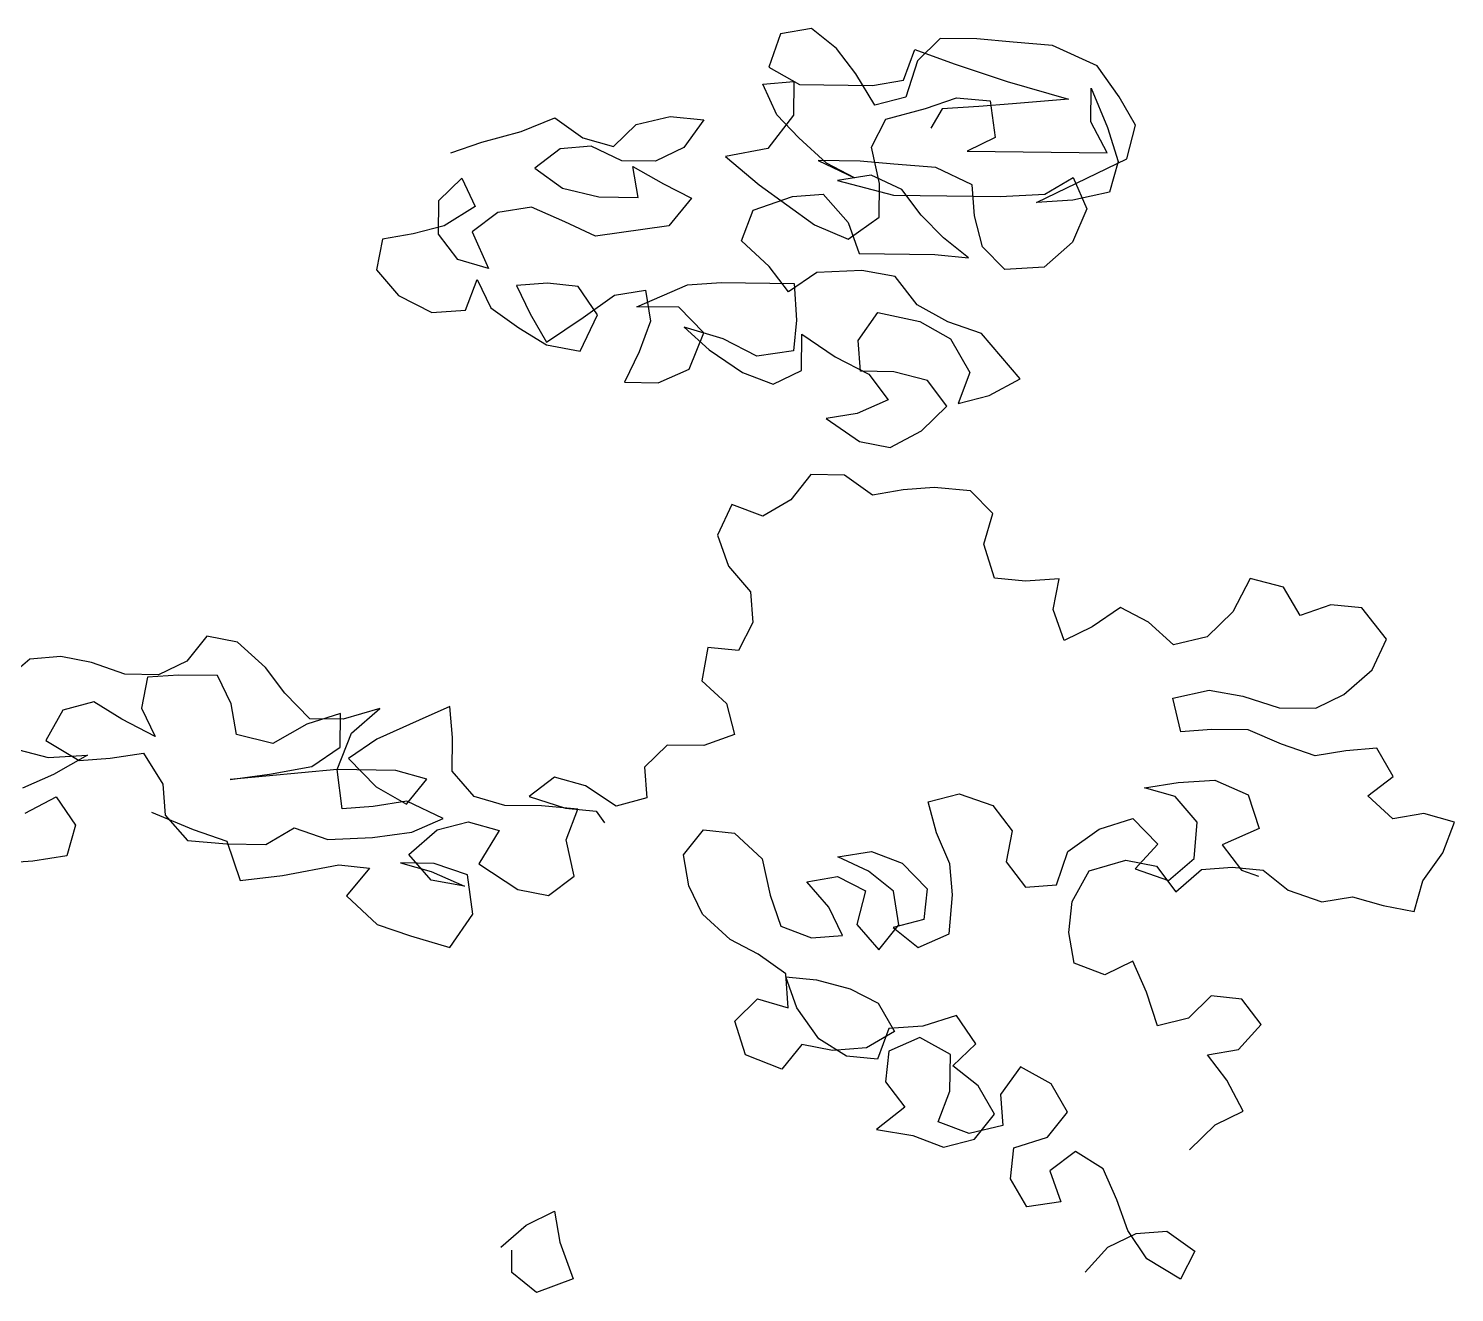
# Model space of a CAD drawing. Header units: millimetres. Extents: x 233857 to 235003, y 252930 to 253232.
# Drawn here: x 234572.31 to 234582.78, y 253166.94 to 253176.22 of the extents above; entities that cross this region are included whole.
import ezdxf

# ---------------------------------------------------------------- set-up
doc = ezdxf.new("R2010")
doc.units = ezdxf.units.MM
doc.layers.add('1DIVERS', color=7, linetype='CONTINUOUS')

msp = doc.modelspace()

# ---------------------------------------------------------------- linework, layer by layer
at = {"layer": '1DIVERS', "color": 104}
for points in [[(234575.409, 253175.31), (234575.637, 253175.389), (234575.926, 253175.468), (234576.174, 253175.568), (234576.378, 253175.421), (234576.604, 253175.357), (234576.771, 253175.519), (234577.019, 253175.578), (234577.266, 253175.554), (234577.119, 253175.35), (234576.912, 253175.25), (234576.665, 253175.253), (234576.439, 253175.359), (234576.213, 253175.341), (234576.025, 253175.199), (234576.23, 253175.052), (234576.496, 253174.987), (234576.785, 253174.984), (234576.746, 253175.211), (234576.971, 253175.084), (234577.176, 253174.979), (234577.009, 253174.775), (234576.472, 253174.699), (234576.247, 253174.805), (234576.001, 253174.911), (234575.754, 253174.873), (234575.566, 253174.731), (234575.687, 253174.462), (234575.461, 253174.527), (234575.319, 253174.714), (234575.322, 253174.961), (234575.489, 253175.124), (234575.589, 253174.916), (234575.361, 253174.775), (234575.134, 253174.716), (234574.907, 253174.678), (234574.863, 253174.452), (234575.025, 253174.264), (234575.271, 253174.138), (234575.518, 253174.155), (234575.603, 253174.381), (234575.704, 253174.173), (234575.908, 253174.027), (234576.112, 253173.901), (234576.359, 253173.856), (234576.486, 253174.122), (234576.344, 253174.33), (234576.118, 253174.354), (234575.891, 253174.336), (234575.991, 253174.129), (234576.112, 253173.921), (234576.382, 253174.103), (234576.611, 253174.265), (234576.838, 253174.303), (234576.876, 253174.076), (234576.791, 253173.851), (234576.685, 253173.626), (234576.932, 253173.622), (234577.16, 253173.723), (234577.267, 253173.989), (234577.084, 253174.177), (234576.775, 253174.181), (234577.147, 253174.341), (234577.395, 253174.358), (234577.93, 253174.351), (234577.947, 253174.083), (234577.924, 253173.857), (234577.656, 253173.819), (234577.41, 253173.946), (234577.123, 253174.032), (234577.306, 253173.865), (234577.551, 253173.697), (234577.777, 253173.612), (234577.984, 253173.712), (234577.987, 253173.98), (234578.232, 253173.812), (234578.478, 253173.685), (234578.62, 253173.498), (234578.392, 253173.398), (234578.165, 253173.36), (234578.41, 253173.192), (234578.636, 253173.148), (234578.864, 253173.269), (234579.052, 253173.452), (234578.91, 253173.639), (234578.663, 253173.704), (234578.416, 253173.707), (234578.399, 253173.933), (234578.545, 253174.138), (234578.853, 253174.072), (234579.078, 253173.945), (234579.219, 253173.697), (234579.134, 253173.471), (234579.361, 253173.53), (234579.59, 253173.651), (234579.305, 253173.984), (234579.059, 253174.069), (234578.834, 253174.196), (234578.672, 253174.404), (234578.426, 253174.448), (234578.096, 253174.432), (234577.888, 253174.29), (234577.746, 253174.477), (234577.543, 253174.665), (234577.628, 253174.891), (234577.918, 253174.99), (234578.144, 253175.008), (234578.327, 253174.799), (234578.407, 253174.572), (234578.963, 253174.565), (234579.209, 253174.541), (234579.026, 253174.688), (234578.863, 253174.854), (234578.721, 253175.042), (234578.496, 253175.147), (234578.249, 253175.109), (234578.659, 253175.001), (234579.442, 253174.991), (234579.771, 253175.008), (234579.979, 253175.129), (234580.079, 253174.901), (234579.973, 253174.655), (234579.765, 253174.472), (234579.476, 253174.455), (234579.313, 253174.622), (234579.255, 253174.849), (234579.237, 253175.076), (234578.971, 253175.203), (234578.662, 253175.228), (234578.415, 253175.251), (234578.106, 253175.255), (234578.372, 253175.128), (234578.168, 253175.234), (234577.964, 253175.422), (234577.802, 253175.589), (234577.701, 253175.816), (234577.928, 253175.834), (234577.925, 253175.587), (234577.737, 253175.342), (234577.427, 253175.284), (234577.672, 253175.075), (234578.08, 253174.782), (234578.326, 253174.676), (234578.554, 253174.838), (234578.557, 253175.085), (234578.499, 253175.353), (234578.604, 253175.558), (234578.894, 253175.637), (234579.121, 253175.716), (234579.368, 253175.692), (234579.406, 253175.424), (234579.199, 253175.324), (234580.228, 253175.311), (234580.108, 253175.539), (234580.111, 253175.786), (234580.231, 253175.496), (234580.31, 253175.248), (234580.245, 253175.022), (234579.977, 253174.964), (234579.709, 253174.947), (234580.372, 253175.268), (234580.437, 253175.514), (234580.316, 253175.722), (234580.154, 253175.95), (234579.826, 253176.099), (234579.538, 253176.123), (234579.271, 253176.147), (234579.003, 253176.15), (234578.836, 253175.987), (234578.751, 253175.721), (234578.523, 253175.662), (234578.382, 253175.89), (234578.24, 253176.077), (234578.057, 253176.224), (234577.83, 253176.186), (234577.744, 253175.939), (234577.969, 253175.813), (234578.505, 253175.806), (234578.732, 253175.845), (234578.817, 253176.07), (234579.104, 253175.964), (234579.494, 253175.835), (234579.945, 253175.706), (234579.533, 253175.67), (234579.285, 253175.652), (234579.017, 253175.635), (234578.933, 253175.492)], [(234580.832, 253167.99), (234581.02, 253168.173), (234581.227, 253168.274), (234581.106, 253168.502), (234580.965, 253168.689), (234581.192, 253168.727), (234581.359, 253168.911), (234581.217, 253169.098), (234580.991, 253169.121), (234580.824, 253168.958), (234580.597, 253168.9), (234580.517, 253169.148), (234580.417, 253169.376), (234580.21, 253169.275), (234579.985, 253169.36), (234579.946, 253169.587), (234579.97, 253169.814), (234580.096, 253170.039), (234580.365, 253170.118), (234580.591, 253170.074), (234580.733, 253169.886), (234580.92, 253170.049), (234581.147, 253170.067), (234581.373, 253170.043), (234581.557, 253169.897), (234581.803, 253169.811), (234582.03, 253169.849), (234582.255, 253169.785), (234582.481, 253169.741), (234582.546, 253169.966), (234582.693, 253170.171), (234582.778, 253170.396), (234582.552, 253170.461), (234582.325, 253170.422), (234582.142, 253170.589), (234582.329, 253170.731), (234582.208, 253170.939), (234581.981, 253170.921), (234581.754, 253170.883), (234581.508, 253170.968), (234581.263, 253171.074), (234580.995, 253171.078), (234580.768, 253171.06), (234580.709, 253171.308), (234580.978, 253171.366), (234581.224, 253171.322), (234581.491, 253171.236), (234581.759, 253171.233), (234581.966, 253171.333), (234582.174, 253171.516), (234582.28, 253171.741), (234582.098, 253171.97), (234581.871, 253171.993), (234581.644, 253171.914), (234581.523, 253172.121), (234581.277, 253172.186), (234581.15, 253171.941), (234580.962, 253171.758), (234580.714, 253171.699), (234580.531, 253171.866), (234580.326, 253171.972), (234580.119, 253171.83), (234579.912, 253171.73), (234579.832, 253171.957), (234579.876, 253172.183), (234579.629, 253172.166), (234579.402, 253172.189), (234579.323, 253172.437), (234579.388, 253172.663), (234579.225, 253172.83), (234578.958, 253172.854), (234578.731, 253172.836), (234578.504, 253172.798), (234578.3, 253172.945), (234578.053, 253172.948), (234577.906, 253172.764), (234577.699, 253172.643), (234577.473, 253172.729), (234577.367, 253172.503), (234577.447, 253172.276), (234577.609, 253172.088), (234577.627, 253171.862), (234577.522, 253171.657), (234577.295, 253171.68), (234577.251, 253171.434), (234577.434, 253171.267), (234577.493, 253171.039), (234577.266, 253170.96), (234576.998, 253170.963), (234576.831, 253170.801), (234576.849, 253170.574), (234576.622, 253170.515), (234576.397, 253170.662), (234576.171, 253170.727), (234575.984, 253170.585), (234576.251, 253170.499), (234576.477, 253170.476), (234576.538, 253170.392)], [(234573.211, 253170.471), (234573.518, 253170.343), (234573.764, 253170.258), (234573.863, 253169.968), (234574.173, 253170.005), (234574.586, 253170.083), (234574.812, 253170.059), (234574.644, 253169.855), (234574.868, 253169.646), (234575.114, 253169.561), (234575.402, 253169.475), (234575.57, 253169.72), (234575.532, 253170.009), (234575.286, 253170.094), (234575.039, 253170.097), (234575.265, 253170.033), (234575.51, 253169.927), (234575.264, 253169.971), (234575.101, 253170.158), (234575.31, 253170.341), (234575.537, 253170.4), (234575.763, 253170.335), (234575.615, 253170.09), (234575.901, 253169.901), (234576.127, 253169.857), (234576.314, 253169.999), (234576.256, 253170.267), (234576.341, 253170.493), (234576.074, 253170.517), (234575.806, 253170.52), (234575.58, 253170.585), (234575.418, 253170.772), (234575.421, 253171.019), (234575.403, 253171.246), (234575.176, 253171.146), (234574.865, 253171.006), (234574.657, 253170.864), (234574.861, 253170.656), (234575.085, 253170.529), (234575.232, 253170.713), (234575.006, 253170.777), (234574.574, 253170.783), (234573.79, 253170.71), (234574.079, 253170.748), (234574.389, 253170.806), (234574.596, 253170.947), (234574.6, 253171.195), (234574.351, 253171.115), (234574.103, 253170.974), (234573.836, 253171.039), (234573.797, 253171.266), (234573.697, 253171.474), (234573.409, 253171.477), (234573.182, 253171.46), (234573.138, 253171.234), (234573.238, 253171.026), (234572.993, 253171.153), (234572.788, 253171.279), (234572.561, 253171.22), (234572.435, 253170.995), (234572.68, 253170.848), (234572.907, 253170.866), (234573.154, 253170.904), (234573.296, 253170.675), (234573.313, 253170.449), (234573.476, 253170.261), (234573.764, 253170.237), (234574.052, 253170.233), (234574.259, 253170.354), (234574.506, 253170.269), (234574.835, 253170.285), (234575.124, 253170.323), (234575.352, 253170.423), (234575.086, 253170.55), (234574.838, 253170.512), (234574.611, 253170.494), (234574.574, 253170.783), (234574.68, 253171.049), (234574.888, 253171.232), (234574.62, 253171.153), (234574.373, 253171.156), (234574.19, 253171.344), (234574.048, 253171.531), (234573.844, 253171.719), (234573.618, 253171.763), (234573.472, 253171.579), (234573.264, 253171.479), (234573.017, 253171.482), (234572.771, 253171.568), (234572.545, 253171.612), (234572.319, 253171.594), (234572.131, 253171.432)], [(234572.125, 253170.958), (234572.454, 253170.871), (234572.742, 253170.888), (234572.493, 253170.747), (234572.265, 253170.647)], [(234580.066, 253167.092), (234580.233, 253167.275), (234580.44, 253167.375), (234580.667, 253167.393), (234580.871, 253167.246), (234580.766, 253167.041), (234580.52, 253167.189), (234580.379, 253167.397), (234580.299, 253167.624), (234580.199, 253167.852), (234579.995, 253167.978), (234579.808, 253167.836), (234579.887, 253167.609), (234579.639, 253167.571), (234579.518, 253167.778), (234579.542, 253168.004), (234579.79, 253168.084), (234579.937, 253168.267), (234579.816, 253168.475), (234579.591, 253168.601), (234579.444, 253168.397), (234579.462, 253168.17), (234579.214, 253168.111), (234578.988, 253168.197), (234579.074, 253168.422), (234579.077, 253168.69), (234578.852, 253168.816), (234578.624, 253168.716), (234578.601, 253168.49), (234578.742, 253168.303), (234578.535, 253168.141), (234578.802, 253168.096), (234579.027, 253168.011), (234579.254, 253168.07), (234579.401, 253168.253), (234579.28, 253168.461), (234579.096, 253168.607), (234579.263, 253168.77), (234579.122, 253168.978), (234578.874, 253168.898), (234578.626, 253168.881), (234578.541, 253168.655), (234578.315, 253168.679), (234578.11, 253168.805), (234577.949, 253169.034), (234577.869, 253169.261), (234578.095, 253169.238), (234578.342, 253169.173), (234578.546, 253169.067), (234578.667, 253168.86), (234578.46, 253168.739), (234578.212, 253168.721), (234577.986, 253168.765), (234577.84, 253168.582), (234577.573, 253168.688), (234577.494, 253168.936), (234577.661, 253169.099), (234577.887, 253169.034), (234577.869, 253169.282), (234577.665, 253169.428), (234577.461, 253169.534), (234577.257, 253169.722), (234577.157, 253169.929), (234577.118, 253170.156), (234577.265, 253170.34), (234577.491, 253170.316), (234577.695, 253170.128), (234577.753, 253169.86), (234577.832, 253169.632), (234578.058, 253169.547), (234578.285, 253169.565), (234578.184, 253169.772), (234578.022, 253169.959), (234578.249, 253169.998), (234578.454, 253169.892), (234578.389, 253169.646), (234578.551, 253169.458), (234578.698, 253169.642), (234578.66, 253169.89), (234578.476, 253170.036), (234578.251, 253170.142), (234578.498, 253170.18), (234578.724, 253170.095), (234578.907, 253169.907), (234578.883, 253169.681), (234578.656, 253169.622), (234578.84, 253169.475), (234579.067, 253169.576), (234579.092, 253169.864), (234579.074, 253170.09), (234578.974, 253170.318), (234578.915, 253170.545), (234579.142, 253170.604), (234579.388, 253170.519), (234579.53, 253170.332), (234579.486, 253170.106), (234579.628, 253169.919), (234579.855, 253169.936), (234579.94, 253170.182), (234580.169, 253170.344), (234580.417, 253170.424), (234580.6, 253170.236), (234580.433, 253170.053), (234580.679, 253169.967), (234580.866, 253170.13), (234580.89, 253170.397), (234580.728, 253170.584), (234580.502, 253170.649), (234580.75, 253170.687), (234581.018, 253170.704), (234581.263, 253170.598), (234581.343, 253170.35), (234581.073, 253170.23), (234581.215, 253170.043), (234581.338, 253170)], [(234572.284, 253170.462), (234572.512, 253170.582), (234572.653, 253170.375), (234572.589, 253170.149), (234572.341, 253170.111), (234572.094, 253170.093)], [(234575.776, 253167.276), (234575.963, 253167.438), (234576.17, 253167.539), (234576.209, 253167.312), (234576.308, 253167.043), (234576.039, 253166.943), (234575.856, 253167.09), (234575.858, 253167.254)]]:
    msp.add_lwpolyline(points, dxfattribs=at)

doc.saveas('drawing.dxf')
